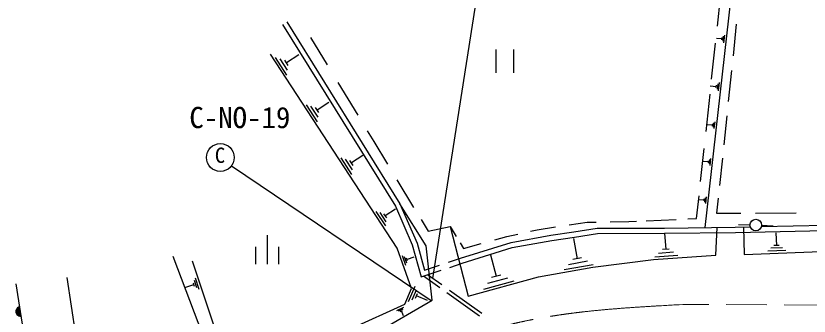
# Model space of a CAD drawing. Units: millimetres, scale not verified. Extents: x 40000 to 680000, y 20000 to 380000.
# Drawn here: x 82832 to 151325, y 290470 to 316366 of the extents above; entities that cross this region are included whole.
import ezdxf
from ezdxf.enums import TextEntityAlignment as Align

# ---------------------------------------------------------------- set-up
doc = ezdxf.new("R2010")
doc.units = ezdxf.units.MM
doc.header["$LTSCALE"] = 1000
doc.linetypes.add('CHAIN', pattern=[18.5, 12, -1.5, 3.5, -1.5])
for name, color, linetype, lineweight in [('M-BGD', 7, 'Continuous', 25), ('M-BMK', 2, 'CHAIN', 13), ('M-STR-STR3', 7, 'Continuous', 25), ('M-STR-STRC', 7, 'Continuous', 25)]:
    doc.layers.add(name, color=color, linetype=linetype, lineweight=lineweight)
doc.styles.add('ＭＳ ゴシック', font='')
doc.styles.get('ＭＳ ゴシック').set_extended_font_data('MS Gothic')

msp = doc.modelspace()

# ---------------------------------------------------------------- linework, layer by layer
at = {"layer": 'M-BGD'}
for p, q in [((142336, 298106), (145102, 322478)), ((143400, 315479), (143697, 318232)), ((106222, 315857), (115999, 300151)), ((105840, 315619), (115599, 299941)), ((145034, 315644), (144752, 312927)), ((108270, 314494), (109704, 312140)), ((143320, 314455), (143780, 314405)), ((143790, 314505), (143770, 314305)), ((143910, 314615), (143860, 314175)), ((144020, 314715), (143940, 314045)), ((142909, 310913), (143243, 314016)), ((115768, 296344), (104809, 313071)), ((107260, 313015), (106200, 312325)), ((124289, 311455), (124289, 313455)), ((125789, 313455), (125789, 311455)), ((106240, 311255), (105240, 312775)), ((106300, 311675), (105650, 312665)), ((106350, 312095), (106050, 312545)), ((144618, 311644), (144342, 308985)), ((110629, 310622), (112352, 307795)), ((142790, 310335), (143300, 310275)), ((143310, 310385), (143280, 310165)), ((143440, 310505), (143380, 310035)), ((143560, 310615), (143470, 309895)), ((142423, 306404), (142769, 309618)), ((109850, 308905), (108840, 308245)), ((108880, 307235), (107930, 308685)), ((108930, 307635), (108310, 308575)), ((108980, 308025), (108690, 308455)), ((144214, 307756), (143953, 305243)), ((142550, 307005), (142960, 306955)), ((142970, 307045), (142950, 306865)), ((143070, 307145), (143030, 306755)), ((143170, 307235), (143110, 306645)), ((113178, 306440), (113730, 305534)), ((113730, 305534), (114911, 303589)), ((141956, 302069), (142264, 304926)), ((111850, 302695), (110920, 304115)), ((112800, 304335), (111810, 303685)), ((111900, 303085), (111300, 304005)), ((111950, 303475), (111670, 303895)), ((142200, 303835), (142610, 303795)), ((142620, 303875), (142600, 303705)), ((142720, 303965), (142680, 303595)), ((142810, 304055), (142750, 303475)), ((143833, 304082), (143588, 301731)), ((115740, 302223), (117179, 299851)), ((141612, 298879), (141823, 300836)), ((142440, 300755), (142370, 300185)), ((118267, 296537), (115999, 300151)), ((115999, 300151), (117475, 296761)), ((141830, 300535), (142230, 300495)), ((142240, 300575), (142220, 300405)), ((142340, 300665), (142300, 300295)), ((143477, 300656), (143340, 299342)), ((114770, 298245), (113940, 299505)), ((114810, 298595), (114280, 299405)), ((115610, 299695), (114730, 299125)), ((115599, 299941), (117050, 296610)), ((143340, 299342), (145414, 299354)), ((146685, 299362), (150218, 299384)), ((114850, 298935), (114610, 299305)), ((117823, 298791), (118421, 297806)), ((134151, 298608), (135763, 298636)), ((135763, 298636), (136406, 298663)), ((137254, 298698), (139832, 298805)), ((140864, 298848), (141612, 298879)), ((118421, 297806), (120344, 298190)), ((120344, 298190), (121882, 292192)), ((120344, 298190), (120859, 297335)), ((127847, 297918), (129432, 298159)), ((130607, 298337), (132156, 298572)), ((131000, 297737), (133028, 298043)), ((132156, 298572), (132939, 298586)), ((133028, 298043), (138825, 298062)), ((138825, 298062), (144947, 298138)), ((143261, 295729), (143395, 298119)), ((144947, 298138), (146224, 298166)), ((146220, 298325), (145220, 298335)), ((145654, 298153), (145704, 295792)), ((147220, 298305), (148220, 298255)), ((147226, 298187), (152669, 298303)), ((104526, 297451), (104526, 294951)), ((124180, 297053), (125229, 297343)), ((125229, 297343), (126163, 297548)), ((125586, 296818), (129030, 297450)), ((127279, 297793), (127847, 297918)), ((129030, 297450), (131000, 297737)), ((129103, 297006), (131066, 297291)), ((131066, 297291), (133063, 297593)), ((133063, 297593), (138828, 297612)), ((138828, 297612), (144955, 297688)), ((138850, 297615), (138950, 296225)), ((144955, 297688), (152667, 297853)), ((148460, 297655), (148500, 296575)), ((117050, 296610), (117819, 293850)), ((117475, 296761), (118125, 294427)), ((121193, 296780), (121478, 296306)), ((121224, 295460), (125586, 296818)), ((121478, 296306), (123014, 296731)), ((125694, 296381), (129103, 297006)), ((130980, 297175), (131300, 295425)), ((148730, 296575), (148270, 296565)), ((103526, 296451), (103526, 294951)), ((105526, 294951), (105526, 296451)), ((116998, 292845), (115768, 296344)), ((118767, 291845), (118267, 296537)), ((121362, 295032), (125694, 296381)), ((139620, 295975), (138330, 295885)), ((139250, 296245), (138650, 296205)), ((145704, 295792), (152341, 296057)), ((149300, 296135), (147750, 296075)), ((149020, 296355), (148010, 296325)), ((100733, 284270), (96426, 295614)), ((98041, 295229), (101810, 284040)), ((116510, 294845), (116220, 295675)), ((116590, 295035), (116400, 295575)), ((116660, 295225), (116570, 295475)), ((117200, 295555), (116620, 295355)), ((120173, 295110), (121224, 295460)), ((123810, 295745), (124310, 293915)), ((132180, 295205), (130550, 294905)), ((131670, 295495), (130920, 295355)), ((132648, 294691), (137878, 295345)), ((137878, 295345), (143261, 295729)), ((139990, 295695), (138000, 295555)), ((118125, 294427), (119411, 294856)), ((120291, 294675), (121362, 295032)), ((127957, 293845), (132648, 294691)), ((132680, 294905), (130180, 294455)), ((117819, 293850), (119549, 294427)), ((119441, 292913), (118025, 293919)), ((119611, 293160), (118377, 294037)), ((121882, 292192), (127957, 293845)), ((124700, 294015), (123910, 293805)), ((83598, 288483), (82866, 293264)), ((87236, 293807), (88544, 285232)), ((97500, 292965), (98190, 293195)), ((98140, 293345), (98240, 293045)), ((98230, 293565), (98440, 292925)), ((98310, 293785), (98640, 292805)), ((125840, 293475), (123210, 292765)), ((125270, 293745), (123560, 293285)), ((116422, 291499), (116998, 292845)), ((116730, 291725), (117310, 293055)), ((117040, 291875), (117410, 292735)), ((122874, 290472), (120046, 292482)), ((123077, 290696), (120284, 292681)), ((109116, 286270), (118767, 291845)), ((117340, 292015), (117510, 292415)), ((118360, 291815), (117430, 292215)), ((111730, 289385), (116422, 291499)), ((115720, 290965), (116340, 291245)), ((115870, 290925), (116280, 291105)), ((116020, 290875), (116210, 290955)), ((116310, 290485), (116120, 290915))]:
    msp.add_line(p, q, dxfattribs=at)
msp.add_circle((146717, 298323), 500, dxfattribs=at)
for radius in [400, 400, 350, 300, 250, 200, 150, 100, 50]:
    msp.add_arc((83232, 290873), radius, 98.70737, 278.70737, dxfattribs=at)
at = {"layer": 'M-BMK'}
msp.add_line((161174, 291399), (140416, 291473), dxfattribs=at)
msp.add_open_spline([(98563, 270729), (101881, 274143), (105198, 277557), (108881, 280661), (112702, 283881), (116916, 286767), (121495, 288513), (127398, 290762), (133907, 291118), (140416, 291473)], degree=3, knots=[0, 0, 0, 0, 1, 1, 1, 2, 2, 2, 3, 3, 3, 3], dxfattribs=at)
at = {"layer": 'M-STR-STR3'}
msp.add_line((118837, 293710), (124481, 329781), dxfattribs=at)
at = {"layer": 'M-STR-STRC'}
msp.add_line((101437, 303422), (118678, 291810), dxfattribs=at)
msp.add_circle((100485, 304152), 1200, dxfattribs=at)

# ---------------------------------------------------------------- texts
at = {"layer": 'M-STR-STRC', "style": 'ＭＳ ゴシック'}
for s, height, p in [('C-NO-19', 1833, (97807, 306134)), ('C', 1320, (100006, 303289))]:
    msp.add_text(s, height=height, dxfattribs=at).set_placement(p, align=Align.BOTTOM_LEFT)

doc.saveas('drawing.dxf')
